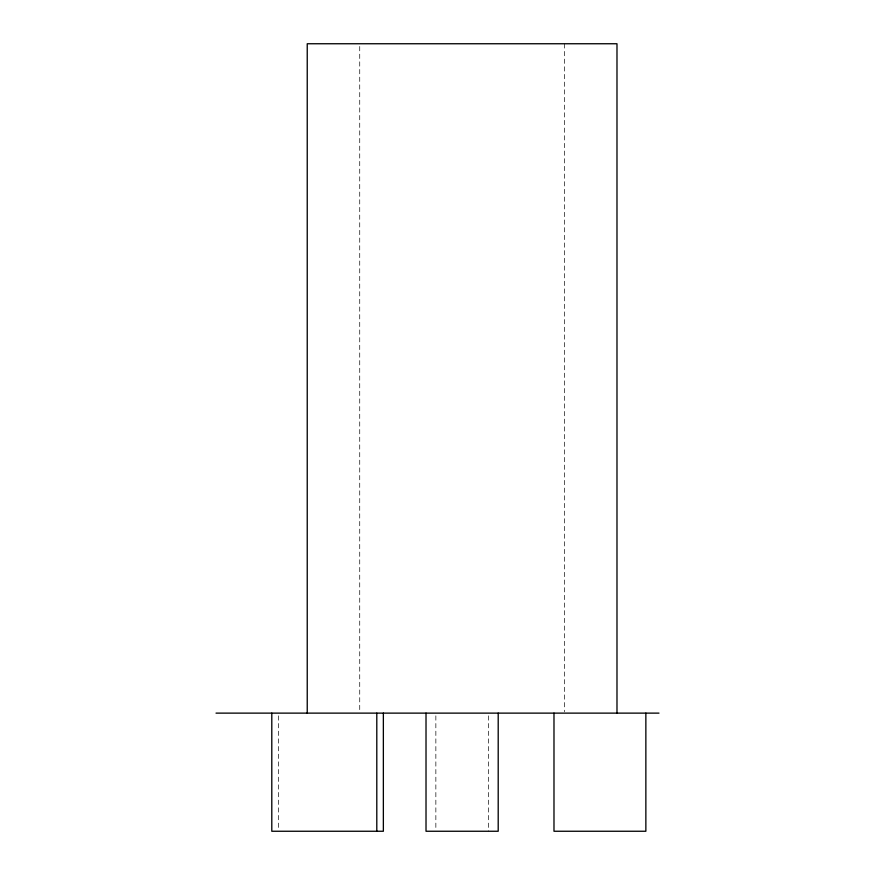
<?xml version="1.0" encoding="UTF-8"?>
<svg xmlns="http://www.w3.org/2000/svg" width="875" height="875" viewBox="0 0 875 875"><rect width="100%" height="100%" fill="white"/><g stroke="black" fill="none" stroke-linecap="round" stroke-linejoin="round"><path stroke-width="0.66" stroke-dasharray="4.38 3.28" d="M564.484 43.75L564.484 711.758M488.359 715.837L488.359 831.25M435.859 715.837L435.859 829.894M359.734 46.484L359.734 711.758M278.359 715.837L278.359 829.894"/><path stroke-width="1.31" d="M216.016 713.125L658.984 713.125M645.859 713.125L645.859 831.25L553.984 831.25L553.984 713.125M616.984 713.125L616.984 43.75L307.234 43.75L307.234 713.125M498.203 713.125L498.203 831.25L426.016 831.25L426.016 713.125M383.359 713.125L383.359 831.25L271.797 831.25L271.797 713.125M376.797 713.125L376.797 831.25"/></g></svg>
